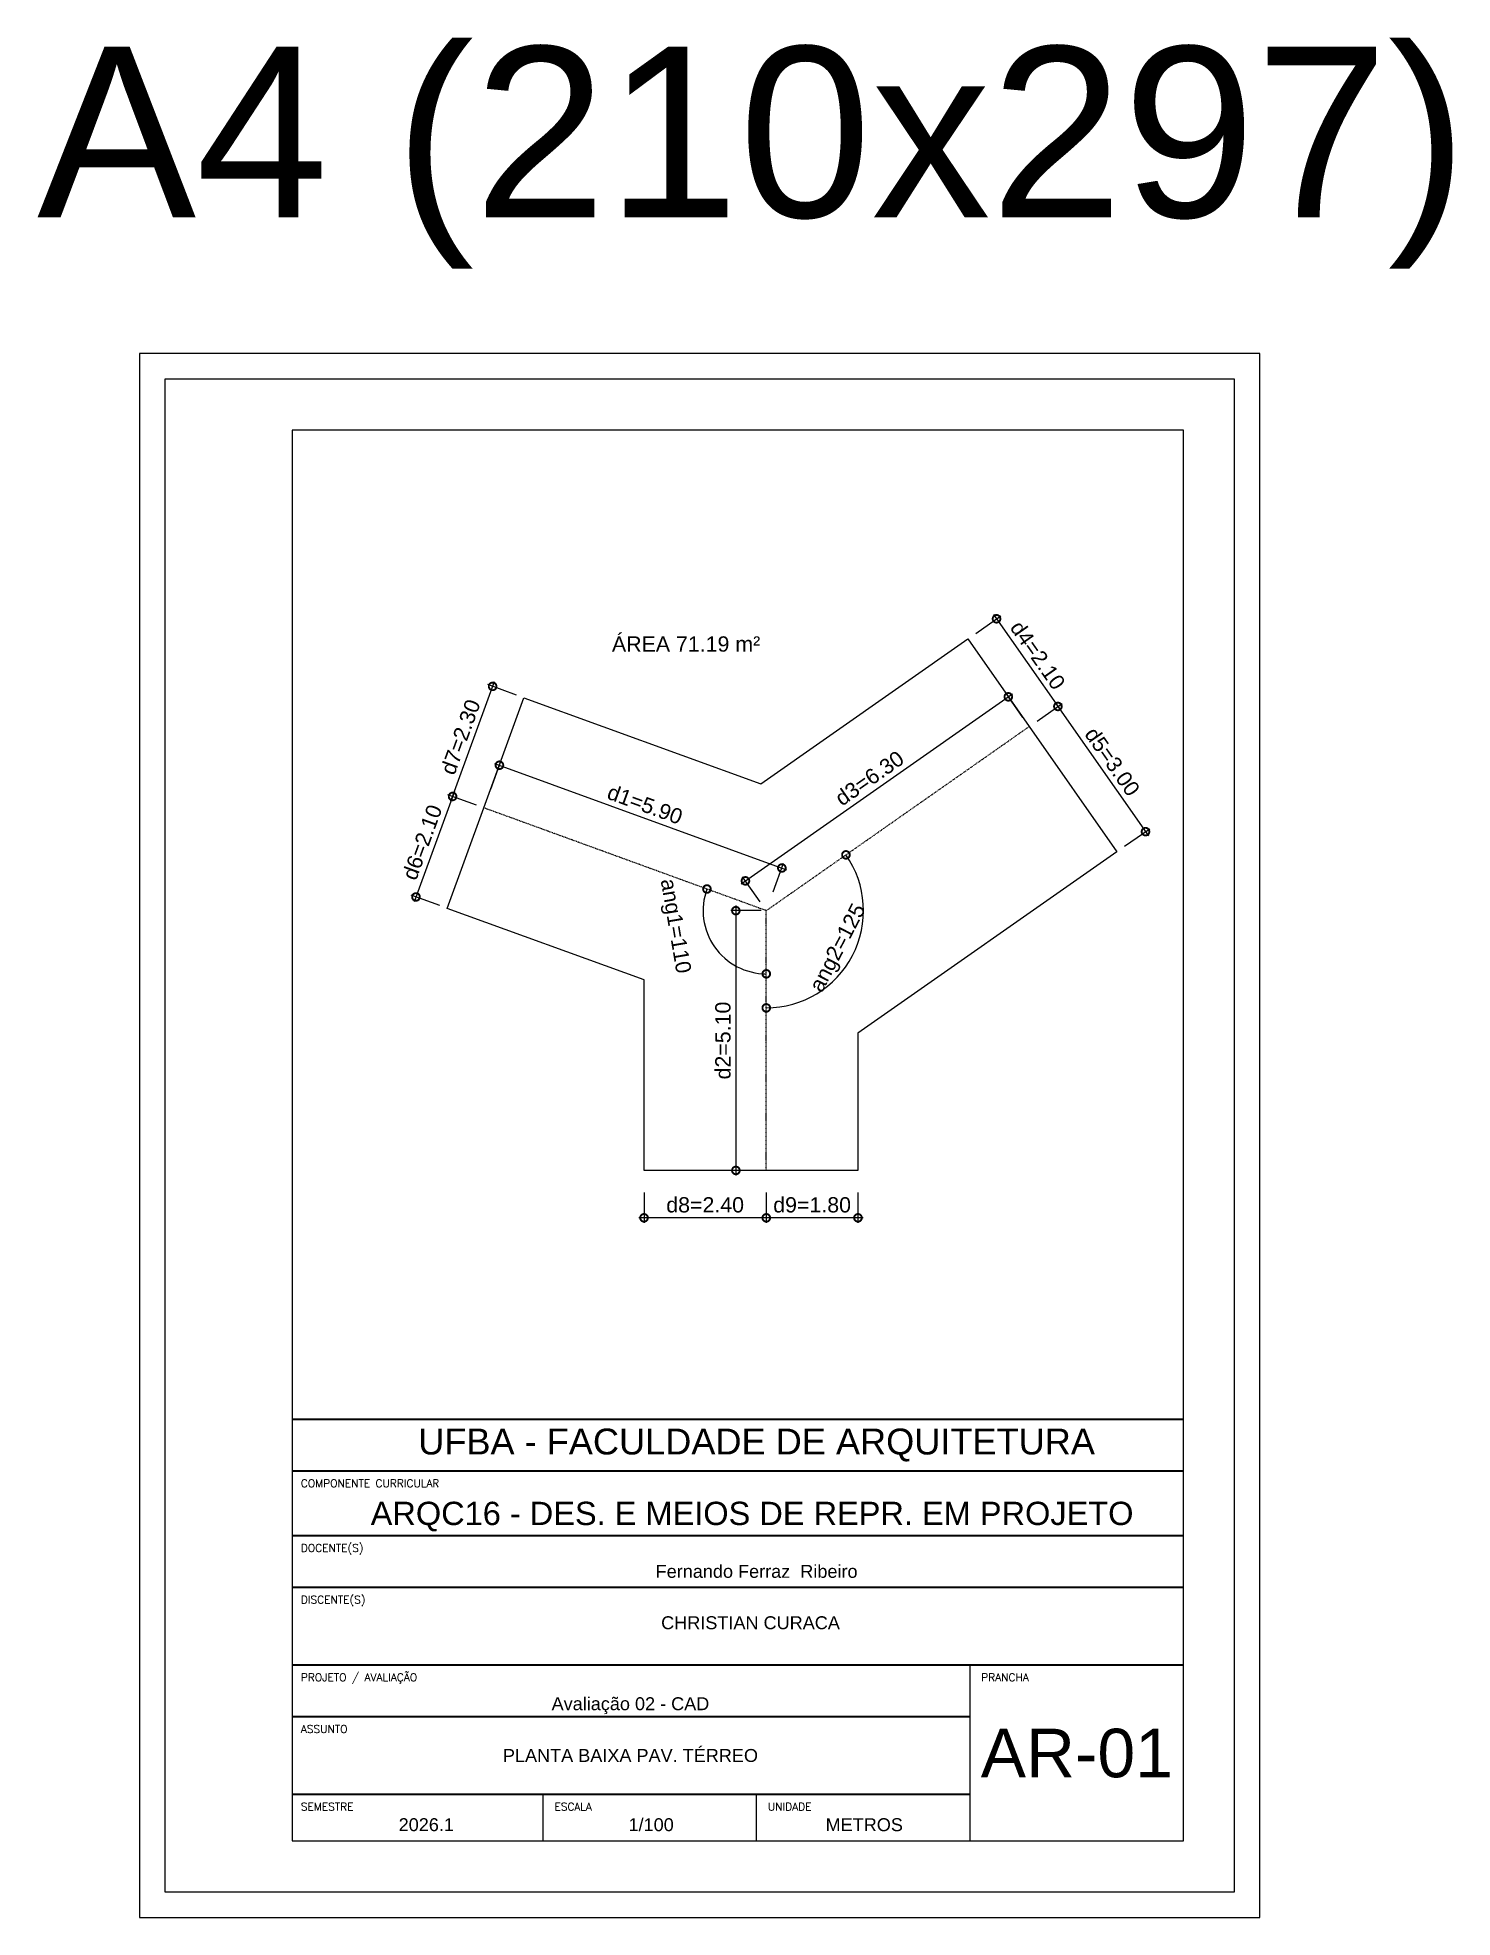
# Paper-space layout 'contorno' of a CAD drawing. Header units: metres. Extents: x -235 to 43, y -5 to 364.
# The model-space entities are those that its viewports show. They can reach past a viewport. Long polylines and large blocks are cut down to what shows.
import ezdxf
from ezdxf.enums import TextEntityAlignment as Align

# ---------------------------------------------------------------- set-up
doc = ezdxf.new("R2010")
doc.units = ezdxf.units.M
doc.header["$LTSCALE"] = 0.1
doc.linetypes.add('DASHDOT', pattern=[25.4, 12.7, -6.35, 0, -6.35])
doc.layers.add('0_MRG_AUX', color=7, linetype='Continuous', true_color=0xecbcd1, plot=False)
for name, color, linetype in [('ARQ_EIXO CINZA 04', 139, 'DASHDOT'), ('MRG_EXTERNA', 1, 'Continuous'), ('MRG_INTERNA', 2, 'Continuous'), ('SIMB_01', 1, 'Continuous')]:
    doc.layers.add(name, color=color, linetype=linetype)
doc.layers.add('COTA AZUL', color=5, linetype='Continuous', lineweight=25, true_color=0x0000ff)
doc.styles.add('Annot_3.0mm', font='arial.ttf', dxfattribs={"height": 3})
doc.styles.add('Arial', font='arial.ttf')
doc.styles.add('cota', font='arial.ttf')
doc.styles.add('T1-5', font='simplex.shx', dxfattribs={"height": 2.5})
doc.dimstyles.new('Info 01 - annot', dxfattribs={"dimtxt": 3, "dimasz": 3, "dimexe": 1, "dimexo": 1, "dimgap": 1, "dimtad": 1, "dimzin": 4, "dimtxsty": 'cota', "dimblk": 'DOTSMALL', "dimcen": 2, "dimdle": 1, "dimclrd": 256, "dimclre": 256, "dimclrt": 1, "dimazin": 2, "dimtfac": 0.09, "dimtmove": 2, "dimatfit": 2, "dimfxl": 5, "dimfxlon": 1, "dimtolj": 1, "dimtzin": 4, "dimlwd": -1, "dimarcsym": 1})

# ---------------------------------------------------------------- blocks, each defined once
blk = doc.blocks.new('FORMATO_A4')
at = {"layer": '0_MRG_AUX'}
blk.add_lwpolyline([(-215, 302), (-215, -5), (5, -5), (5, 302)], close=True, dxfattribs=at)
at = {"layer": 'MRG_EXTERNA'}
blk.add_lwpolyline([(-210, 297), (-210, 0), (0, 0), (0, 297)], close=True, dxfattribs=at)
at = {"layer": 'MRG_INTERNA'}
for p, q in [((-185, 287), (-185, 10)), ((-10, 287), (-185, 287)), ((-10, 10), (-10, 287)), ((-185, 10), (-10, 10))]:
    blk.add_line(p, q, dxfattribs=at)
blk = doc.blocks.new('carimbo01')
at = {"layer": 'SIMB_01', "flags": 128}
blk.add_lwpolyline([(-6890, 3260, 16, 16, 0), (0, 3260, 0, 0, 0), (0, 0, 0, 0, 0), (-1650, 0, 0, 0, 0)], format="xyseb", dxfattribs=at)
at = {"layer": 'SIMB_01', "const_width": 16, "flags": 128}
for points in [[(-6890, 2860), (0, 2860)], [(-6890, 2360), (0, 2360)], [(-6890, 1960), (0, 1960)], [(-6890, 1360), (0, 1360)], [(-6890, 960), (-1650, 960)], [(-1650, 360), (-6890, 360)]]:
    blk.add_lwpolyline(points, dxfattribs=at)
at = {"layer": 'SIMB_01'}
for points in [[(-1650, 0), (-1650, 360), (-1650, 1360)], [(-4950, 0), (-4950, 360)], [(-3300, 0), (-3300, 360)]]:
    blk.add_lwpolyline(points, dxfattribs=at)
at = {"layer": 'SIMB_01', "style": 'T1-5'}
for s, p in [('COMPONENTE CURRICULAR', (-6822, 2735)), ('DOCENTE(S)', (-6822, 2235)), ('DISCENTE(S)', (-6822, 1835)), ('PROJETO / AVALIAÇÃO', (-6822, 1235)), ('PRANCHA', (-1563, 1235)), ('ASSUNTO', (-6822, 835)), ('SEMESTRE', (-6822, 235)), ('ESCALA', (-4863, 235)), ('UNIDADE', (-3213, 235))]:
    blk.add_text(s, height=60, dxfattribs=at).set_placement(p)
at = {"layer": 'SIMB_01', "insert": (-6600, 3260), "char_height": 0.3, "width": 6600, "attachment_point": 1, "style": 'Annot_3.0mm'}
blk.add_mtext('UNIVERSIDADE FEDERAL DA BAHIA - FACULDADE DE ARQUITERUA', dxfattribs=at)
at = {"layer": 'SIMB_01', "insert": (-3300, 3060), "char_height": 200, "attachment_point": 5, "style": 'Annot_3.0mm'}
blk.add_mtext_dynamic_manual_height_columns('\\pxqc;UFBA - FACULDADE DE ARQUITETURA', width=5970.81, gutter_width=1.5, heights=[0], dxfattribs=at)
at = {"layer": 'SIMB_01', "style": 'cota'}
for tag, height, p in [('COMPONENTE', 180, (-3300, 2532)), ('DOCESNTE(S)', 100, (-3300, 2084)), ('DISCESNTE(S)', 100, (-3347, 1687)), ('PROJETO/AVALIAÇÃO', 100, (-4275, 1061)), ('NUM', 375, (-825, 680)), ('ASSUNTO', 100, (-4275, 661)), ('SEMESTRE', 100, (-5853, 126)), ('ESCALA', 100, (-4115, 126)), ('UNIDADE', 100, (-2468, 126))]:
    blk.add_attdef(tag, text='', height=height, dxfattribs=at).set_placement(p, align=Align.MIDDLE_CENTER)
blk = doc.blocks.new('_DotSmall')
at = {"color": 0, "linetype": 'ByBlock', "const_width": 0.5}
blk.add_lwpolyline([(-0.0625, 0, 1), (0.0625, 0, 1)], format="xyb", close=True, dxfattribs=at)
blk = doc.blocks.new('*D6')
at = {"layer": 'COTA AZUL', "lineweight": -2, "transparency": 16777216}
for p, q in [((-4.696, 1.663), (-4.491, 2.226)), ((0.848, -0.355), (1.053, 0.208))]:
    blk.add_line(p, q, dxfattribs=at)
at = {"layer": 'COTA AZUL', "transparency": 16777216}
blk.add_line((-4.619, 2.167), (1.113, 0.08), dxfattribs=at)
at = {"layer": 'Defpoints', "color": 0, "transparency": 16777216}
for p in [(-4.83, 1.295), (1.019, 0.114), (0.714, -0.723)]:
    blk.add_point(p, dxfattribs=at)
at = {"layer": 'COTA AZUL', "transparency": 16777216, "xscale": 0.3, "yscale": 0.3, "zscale": 0.3}
for p, rotation in [((-4.525, 2.132), 160), ((1.019, 0.114), 340)]:
    blk.add_blockref('_DotSmall', p, dxfattribs=dict(at, rotation=rotation))
at = {"layer": 'COTA AZUL', "color": 1, "transparency": 16777216, "insert": (-1.667, 1.361), "char_height": 0.3, "attachment_point": 5, "rotation": 340, "style": 'cota'}
blk.add_mtext('\\A1;d1=5.90', dxfattribs=at)
blk = doc.blocks.new('*D8')
at = {"layer": 'COTA AZUL', "lineweight": -2, "transparency": 16777216}
for p, q in [((0.614, -0.723), (0.017, -0.723)), ((0.614, -5.823), (0.017, -5.823))]:
    blk.add_line(p, q, dxfattribs=at)
at = {"layer": 'COTA AZUL', "transparency": 16777216}
blk.add_line((0.117, -0.623), (0.117, -5.923), dxfattribs=at)
at = {"layer": 'Defpoints', "color": 0, "transparency": 16777216}
for p in [(0.714, -0.723), (0.117, -5.823), (0.714, -5.823)]:
    blk.add_point(p, dxfattribs=at)
at = {"layer": 'COTA AZUL', "transparency": 16777216, "xscale": 0.3, "yscale": 0.3, "zscale": 0.3}
for p, rotation in [((0.117, -0.723), 90), ((0.117, -5.823), 270)]:
    blk.add_blockref('_DotSmall', p, dxfattribs=dict(at, rotation=rotation))
at = {"layer": 'COTA AZUL', "color": 1, "transparency": 16777216, "insert": (-0.136, -3.273), "char_height": 0.3, "attachment_point": 5, "rotation": 90, "style": 'cota'}
blk.add_mtext('\\A1;d2=5.10', dxfattribs=at)
blk = doc.blocks.new('*D7')
at = {"layer": 'COTA AZUL', "transparency": 16777216}
blk.add_line((0.223, -0.196), (5.548, 3.533), dxfattribs=at)
at = {"layer": 'COTA AZUL', "lineweight": -2, "transparency": 16777216}
for p, q in [((5.753, 3.066), (5.408, 3.557)), ((0.592, -0.548), (0.248, -0.056))]:
    blk.add_line(p, q, dxfattribs=at)
at = {"layer": 'Defpoints', "color": 0, "transparency": 16777216}
for p in [(5.466, 3.475), (5.875, 2.891), (0.714, -0.723)]:
    blk.add_point(p, dxfattribs=at)
at = {"layer": 'COTA AZUL', "transparency": 16777216, "xscale": 0.3, "yscale": 0.3, "zscale": 0.3}
for p, rotation in [((5.466, 3.475), 35.00000000000001), ((0.305, -0.138), 215)]:
    blk.add_blockref('_DotSmall', p, dxfattribs=dict(at, rotation=rotation))
at = {"layer": 'COTA AZUL', "color": 1, "transparency": 16777216, "insert": (2.74, 1.876), "char_height": 0.3, "attachment_point": 5, "rotation": 35, "style": 'cota'}
blk.add_mtext('\\A1;d3=6.30', dxfattribs=at)
blk = doc.blocks.new('*D2')
at = {"layer": 'COTA AZUL', "lineweight": -2, "transparency": 16777216}
for p, q in [((4.825, 4.719), (5.316, 5.063)), ((6.029, 2.999), (6.521, 3.343))]:
    blk.add_line(p, q, dxfattribs=at)
at = {"layer": 'COTA AZUL', "transparency": 16777216}
blk.add_line((5.177, 5.088), (6.496, 3.204), dxfattribs=at)
at = {"layer": 'Defpoints', "color": 0, "transparency": 16777216}
for p in [(4.67, 4.611), (6.439, 3.286), (5.875, 2.891)]:
    blk.add_point(p, dxfattribs=at)
at = {"layer": 'COTA AZUL', "transparency": 16777216, "xscale": 0.3, "yscale": 0.3, "zscale": 0.3}
for p, rotation in [((5.234, 5.006), 125.0000000000001), ((6.439, 3.286), 305.0000000000001)]:
    blk.add_blockref('_DotSmall', p, dxfattribs=dict(at, rotation=rotation))
at = {"layer": 'COTA AZUL', "color": 1, "transparency": 16777216, "insert": (6.044, 4.291), "char_height": 0.3, "attachment_point": 5, "rotation": 305, "style": 'cota'}
blk.add_mtext('\\A1;d4=2.10', dxfattribs=at)
blk = doc.blocks.new('*D3')
at = {"layer": 'COTA AZUL', "lineweight": -2, "transparency": 16777216}
for p, q in [((6.029, 2.999), (6.521, 3.343)), ((7.75, 0.541), (8.241, 0.886))]:
    blk.add_line(p, q, dxfattribs=at)
at = {"layer": 'COTA AZUL', "transparency": 16777216}
blk.add_line((6.381, 3.368), (8.217, 0.746), dxfattribs=at)
at = {"layer": 'Defpoints', "color": 0, "transparency": 16777216}
for p in [(5.875, 2.891), (8.159, 0.828), (7.596, 0.433)]:
    blk.add_point(p, dxfattribs=at)
at = {"layer": 'COTA AZUL', "transparency": 16777216, "xscale": 0.3, "yscale": 0.3, "zscale": 0.3}
for p, rotation in [((6.439, 3.286), 125), ((8.159, 0.828), 304.9999999999999)]:
    blk.add_blockref('_DotSmall', p, dxfattribs=dict(at, rotation=rotation))
at = {"layer": 'COTA AZUL', "color": 1, "transparency": 16777216, "insert": (7.507, 2.202), "char_height": 0.3, "attachment_point": 5, "rotation": 305, "style": 'cota'}
blk.add_mtext('\\A1;d5=3.00', dxfattribs=at)
blk = doc.blocks.new('*D5')
at = {"layer": 'COTA AZUL', "transparency": 16777216}
blk.add_line((-5.41, 1.613), (-6.197, -0.548), dxfattribs=at)
at = {"layer": 'COTA AZUL', "lineweight": -2, "transparency": 16777216}
for p, q in [((-4.975, 1.348), (-5.538, 1.553)), ((-5.693, -0.625), (-6.257, -0.42))]:
    blk.add_line(p, q, dxfattribs=at)
at = {"layer": 'Defpoints', "color": 0, "transparency": 16777216}
for p in [(-4.83, 1.295), (-6.163, -0.454), (-5.548, -0.678)]:
    blk.add_point(p, dxfattribs=at)
at = {"layer": 'COTA AZUL', "transparency": 16777216, "xscale": 0.3, "yscale": 0.3, "zscale": 0.3}
for p, rotation in [((-5.444, 1.519), 70), ((-6.163, -0.454), 250)]:
    blk.add_blockref('_DotSmall', p, dxfattribs=dict(at, rotation=rotation))
at = {"layer": 'COTA AZUL', "color": 1, "transparency": 16777216, "insert": (-6.041, 0.619), "char_height": 0.3, "attachment_point": 5, "rotation": 70, "style": 'cota'}
blk.add_mtext('\\A1;d6=2.10', dxfattribs=at)
blk = doc.blocks.new('*D4')
at = {"layer": 'COTA AZUL', "transparency": 16777216}
blk.add_line((-5.479, 1.425), (-4.624, 3.774), dxfattribs=at)
at = {"layer": 'COTA AZUL', "lineweight": -2, "transparency": 16777216}
for p, q in [((-4.188, 3.509), (-4.752, 3.714)), ((-4.975, 1.348), (-5.538, 1.553))]:
    blk.add_line(p, q, dxfattribs=at)
at = {"layer": 'Defpoints', "color": 0, "transparency": 16777216}
for p in [(-4.658, 3.68), (-4.043, 3.457), (-4.83, 1.295)]:
    blk.add_point(p, dxfattribs=at)
at = {"layer": 'COTA AZUL', "transparency": 16777216, "xscale": 0.3, "yscale": 0.3, "zscale": 0.3}
for p, rotation in [((-4.658, 3.68), 70.00000000000003), ((-5.444, 1.519), 250)]:
    blk.add_blockref('_DotSmall', p, dxfattribs=dict(at, rotation=rotation))
at = {"layer": 'COTA AZUL', "color": 1, "transparency": 16777216, "insert": (-5.289, 2.686), "char_height": 0.3, "attachment_point": 5, "rotation": 70, "style": 'cota'}
blk.add_mtext('\\A1;d7=2.30', dxfattribs=at)
blk = doc.blocks.new('*D12')
at = {"layer": 'COTA AZUL', "lineweight": -2, "transparency": 16777216}
for p, q in [((-1.686, -6.253), (-1.686, -6.853)), ((0.714, -6.253), (0.714, -6.853))]:
    blk.add_line(p, q, dxfattribs=at)
at = {"layer": 'COTA AZUL', "transparency": 16777216}
blk.add_line((0.814, -6.753), (-1.786, -6.753), dxfattribs=at)
at = {"layer": 'Defpoints', "color": 0, "transparency": 16777216}
for p in [(-1.686, -5.823), (0.714, -5.823), (-1.686, -6.753)]:
    blk.add_point(p, dxfattribs=at)
at = {"layer": 'COTA AZUL', "transparency": 16777216, "xscale": 0.3, "yscale": 0.3, "zscale": 0.3, "rotation": 180}
blk.add_blockref('_DotSmall', (-1.686, -6.753), dxfattribs=at)
at = {"layer": 'COTA AZUL', "transparency": 16777216, "xscale": 0.3, "yscale": 0.3, "zscale": 0.3}
blk.add_blockref('_DotSmall', (0.714, -6.753), dxfattribs=at)
at = {"layer": 'COTA AZUL', "color": 1, "transparency": 16777216, "insert": (-0.486, -6.5), "char_height": 0.3, "attachment_point": 5, "style": 'cota'}
blk.add_mtext('\\A1;d8=2.40', dxfattribs=at)
blk = doc.blocks.new('*D11')
at = {"layer": 'COTA AZUL', "lineweight": -2, "transparency": 16777216}
for p, q in [((0.714, -6.253), (0.714, -6.853)), ((2.514, -6.253), (2.514, -6.853))]:
    blk.add_line(p, q, dxfattribs=at)
at = {"layer": 'COTA AZUL', "transparency": 16777216}
blk.add_line((2.614, -6.753), (0.614, -6.753), dxfattribs=at)
at = {"layer": 'Defpoints', "color": 0, "transparency": 16777216}
for p in [(0.714, -5.823), (2.514, -5.823), (0.714, -6.753)]:
    blk.add_point(p, dxfattribs=at)
at = {"layer": 'COTA AZUL', "transparency": 16777216, "xscale": 0.3, "yscale": 0.3, "zscale": 0.3, "rotation": 180}
blk.add_blockref('_DotSmall', (0.714, -6.753), dxfattribs=at)
at = {"layer": 'COTA AZUL', "transparency": 16777216, "xscale": 0.3, "yscale": 0.3, "zscale": 0.3}
blk.add_blockref('_DotSmall', (2.514, -6.753), dxfattribs=at)
at = {"layer": 'COTA AZUL', "color": 1, "transparency": 16777216, "insert": (1.614, -6.5), "char_height": 0.3, "attachment_point": 5, "style": 'cota'}
blk.add_mtext('\\A1;d9=1.80', dxfattribs=at)
blk = doc.blocks.new('*D9')
at = {"layer": 'COTA AZUL', "transparency": 16777216}
blk.add_arc((0.714, -0.723), 1.24, 160, 270, dxfattribs=at)
at = {"layer": 'Defpoints', "color": 0, "transparency": 16777216}
for p in [(-4.83, 1.295), (0.714, -0.723), (0.714, -0.723), (-0.026, -1.718), (0.714, -5.823)]:
    blk.add_point(p, dxfattribs=at)
at = {"layer": 'COTA AZUL', "transparency": 16777216, "xscale": 0.3, "yscale": 0.3, "zscale": 0.3, "rotation": 70.00000000000003}
blk.add_blockref('_DotSmall', (-0.451, -0.298), dxfattribs=at)
at = {"layer": 'COTA AZUL', "transparency": 16777216, "xscale": 0.3, "yscale": 0.3, "zscale": 0.3}
blk.add_blockref('_DotSmall', (0.714, -1.963), dxfattribs=at)
at = {"layer": 'COTA AZUL', "color": 1, "transparency": 16777216, "insert": (-1.099, -1.031), "char_height": 0.3, "attachment_point": 5, "rotation": 279.6592, "style": 'cota'}
blk.add_mtext('\\A1;ang1=110', dxfattribs=at)
blk = doc.blocks.new('*D10')
at = {"layer": 'COTA AZUL', "transparency": 16777216}
blk.add_arc((0.714, -0.723), 1.909, 270, 35, dxfattribs=at)
at = {"layer": 'Defpoints', "color": 0, "transparency": 16777216}
for p in [(5.875, 2.891), (0.714, -0.723), (0.714, -0.723), (1.983, -2.149), (0.714, -5.823)]:
    blk.add_point(p, dxfattribs=at)
at = {"layer": 'COTA AZUL', "transparency": 16777216, "xscale": 0.3, "yscale": 0.3, "zscale": 0.3}
for p, rotation in [((2.278, 0.372), 125), ((0.714, -2.632), 180)]:
    blk.add_blockref('_DotSmall', p, dxfattribs=dict(at, rotation=rotation))
at = {"layer": 'COTA AZUL', "color": 1, "transparency": 16777216, "insert": (2.146, -1.468), "char_height": 0.3, "attachment_point": 5, "rotation": 62.5, "style": 'cota'}
blk.add_mtext('\\A1;ang2=125', dxfattribs=at)

msp = doc.modelspace()

# ---------------------------------------------------------------- linework, layer by layer
msp.add_lwpolyline([(-4.83, 1.295), (-4.043, 3.457), (0.605, 1.765), (4.67, 4.611), (5.875, 2.891), (7.596, 0.433), (2.514, -3.125), (2.514, -5.823), (0.714, -5.823), (-1.686, -5.823), (-1.686, -2.084), (-5.548, -0.678), (-4.83, 1.295)])
at = {"layer": 'ARQ_EIXO CINZA 04'}
for p, q in [((0.714, -0.723), (5.875, 2.891)), ((0.714, -0.723), (-4.83, 1.295)), ((0.714, -5.823), (0.714, -0.723))]:
    msp.add_line(p, q, dxfattribs=at)

# ---------------------------------------------------------------- texts
at = {"layer": 'SIMB_01', "insert": (-2.316, 4.662), "char_height": 0.3, "width": 3.9108, "attachment_point": 1, "style": 'Annot_3.0mm'}
msp.add_mtext('ÁREA 71.19 m²', dxfattribs=at)

# ---------------------------------------------------------------- dimensions: what is measured, and where the dimension line sits
at = {"layer": 'COTA AZUL'}
for p1, p2, distance, text, picture, middle in [((4.67, 4.611), (5.875, 2.891), 0.688, 'd4=2.10', '*D2', (6.044, 4.291)), ((-4.83, 1.295), (-4.043, 3.457), 0.654, 'd7=2.30', '*D4', (-5.289, 2.686)), ((0.714, -0.723), (5.875, 2.891), 0.713, 'd3=6.30', '*D7', (2.74, 1.876)), ((5.875, 2.891), (7.596, 0.433), 0.688, 'd5=3.00', '*D3', (7.507, 2.202)), ((-4.83, 1.295), (0.714, -0.723), 0.891, 'd1=5.90', '*D6', (-1.667, 1.361)), ((-4.83, 1.295), (-5.548, -0.678), -0.654, 'd6=2.10', '*D5', (-6.041, 0.619)), ((0.714, -5.823), (-1.686, -5.823), 0.931, 'd8=2.40', '*D12', (-0.486, -6.5)), ((2.514, -5.823), (0.714, -5.823), 0.931, 'd9=1.80', '*D11', (1.614, -6.5))]:
    dim = msp.add_aligned_dim(p1=p1, p2=p2, distance=distance, text=text, dimstyle='Info 01 - annot', override={"dimscale": 0}, dxfattribs=at)
    dim.commit()
    dim.dimension.update_dxf_attribs({"geometry": picture, "text_midpoint": middle})
dim = msp.add_angular_dim_2l(base=(1.983, -2.149), line1=((0.714, -0.723), (5.875, 2.891)), line2=((0.714, -5.823), (0.714, -0.723)), text='ang2=125', dimstyle='Info 01 - annot', override={"dimscale": 0}, dxfattribs=at)
dim.commit()
dim.dimension.update_dxf_attribs({"geometry": '*D10', "text_midpoint": (2.146, -1.468)})
dim = msp.add_angular_dim_2l(base=(-0.026, -1.718), line1=((0.714, -0.723), (-4.83, 1.295)), line2=((0.714, -5.823), (0.714, -0.723)), text='ang1=110', dimstyle='Info 01 - annot', override={"dimscale": 0}, dxfattribs=at)
dim.commit()
dim.dimension.update_dxf_attribs({"geometry": '*D9', "text_midpoint": (-1.099, -1.031), "dimtype": 162})
dim = msp.add_linear_dim(base=(0.117, -5.823), p1=(0.714, -0.723), p2=(0.714, -5.823), angle=90, text='d2=5.10', dimstyle='Info 01 - annot', override={"dimscale": 0}, dxfattribs=at)
dim.commit()
dim.dimension.update_dxf_attribs({"geometry": '*D8', "text_midpoint": (-0.136, -3.273)})

psp = doc.layouts.new('contorno')

# ---------------------------------------------------------------- block references
psp.add_blockref('FORMATO_A4', (0, 0))
at = {"layer": 'COTA AZUL', "xscale": 0.0254, "yscale": 0.0254, "zscale": 0.0254}
psp.add_blockref('carimbo01', (-10, 10), dxfattribs=at).add_auto_attribs({'COMPONENTE': 'ARQC16 - DES. E MEIOS DE REPR. EM PROJETO ', 'DOCESNTE(S)': 'Fernando Ferraz  Ribeiro', 'PROJETO/AVALIAÇÃO': 'Avaliação 02 - CAD', 'DISCESNTE(S)': 'CHRISTIAN CURACA', 'ASSUNTO': 'PLANTA BAIXA PAV. TÉRREO', 'SEMESTRE': '2026.1', 'ESCALA': '1/100', 'UNIDADE': 'METROS', 'NUM': 'AR-01'})

# ---------------------------------------------------------------- texts
at = {"style": 'Arial'}
psp.add_text('A4 (210x297)', height=33.4769, dxfattribs=at).set_placement((-94.69, 362.25), align=Align.TOP_CENTER)

# ---------------------------------------------------------------- viewports
at = {"layer": '0_MRG_AUX'}
psp.add_viewport(center=(-97.5, 189.9), size=(175, 194.196), view_center_point=(0.156, -0.997), view_height=19.4196, dxfattribs=at)

doc.saveas('drawing.dxf')
